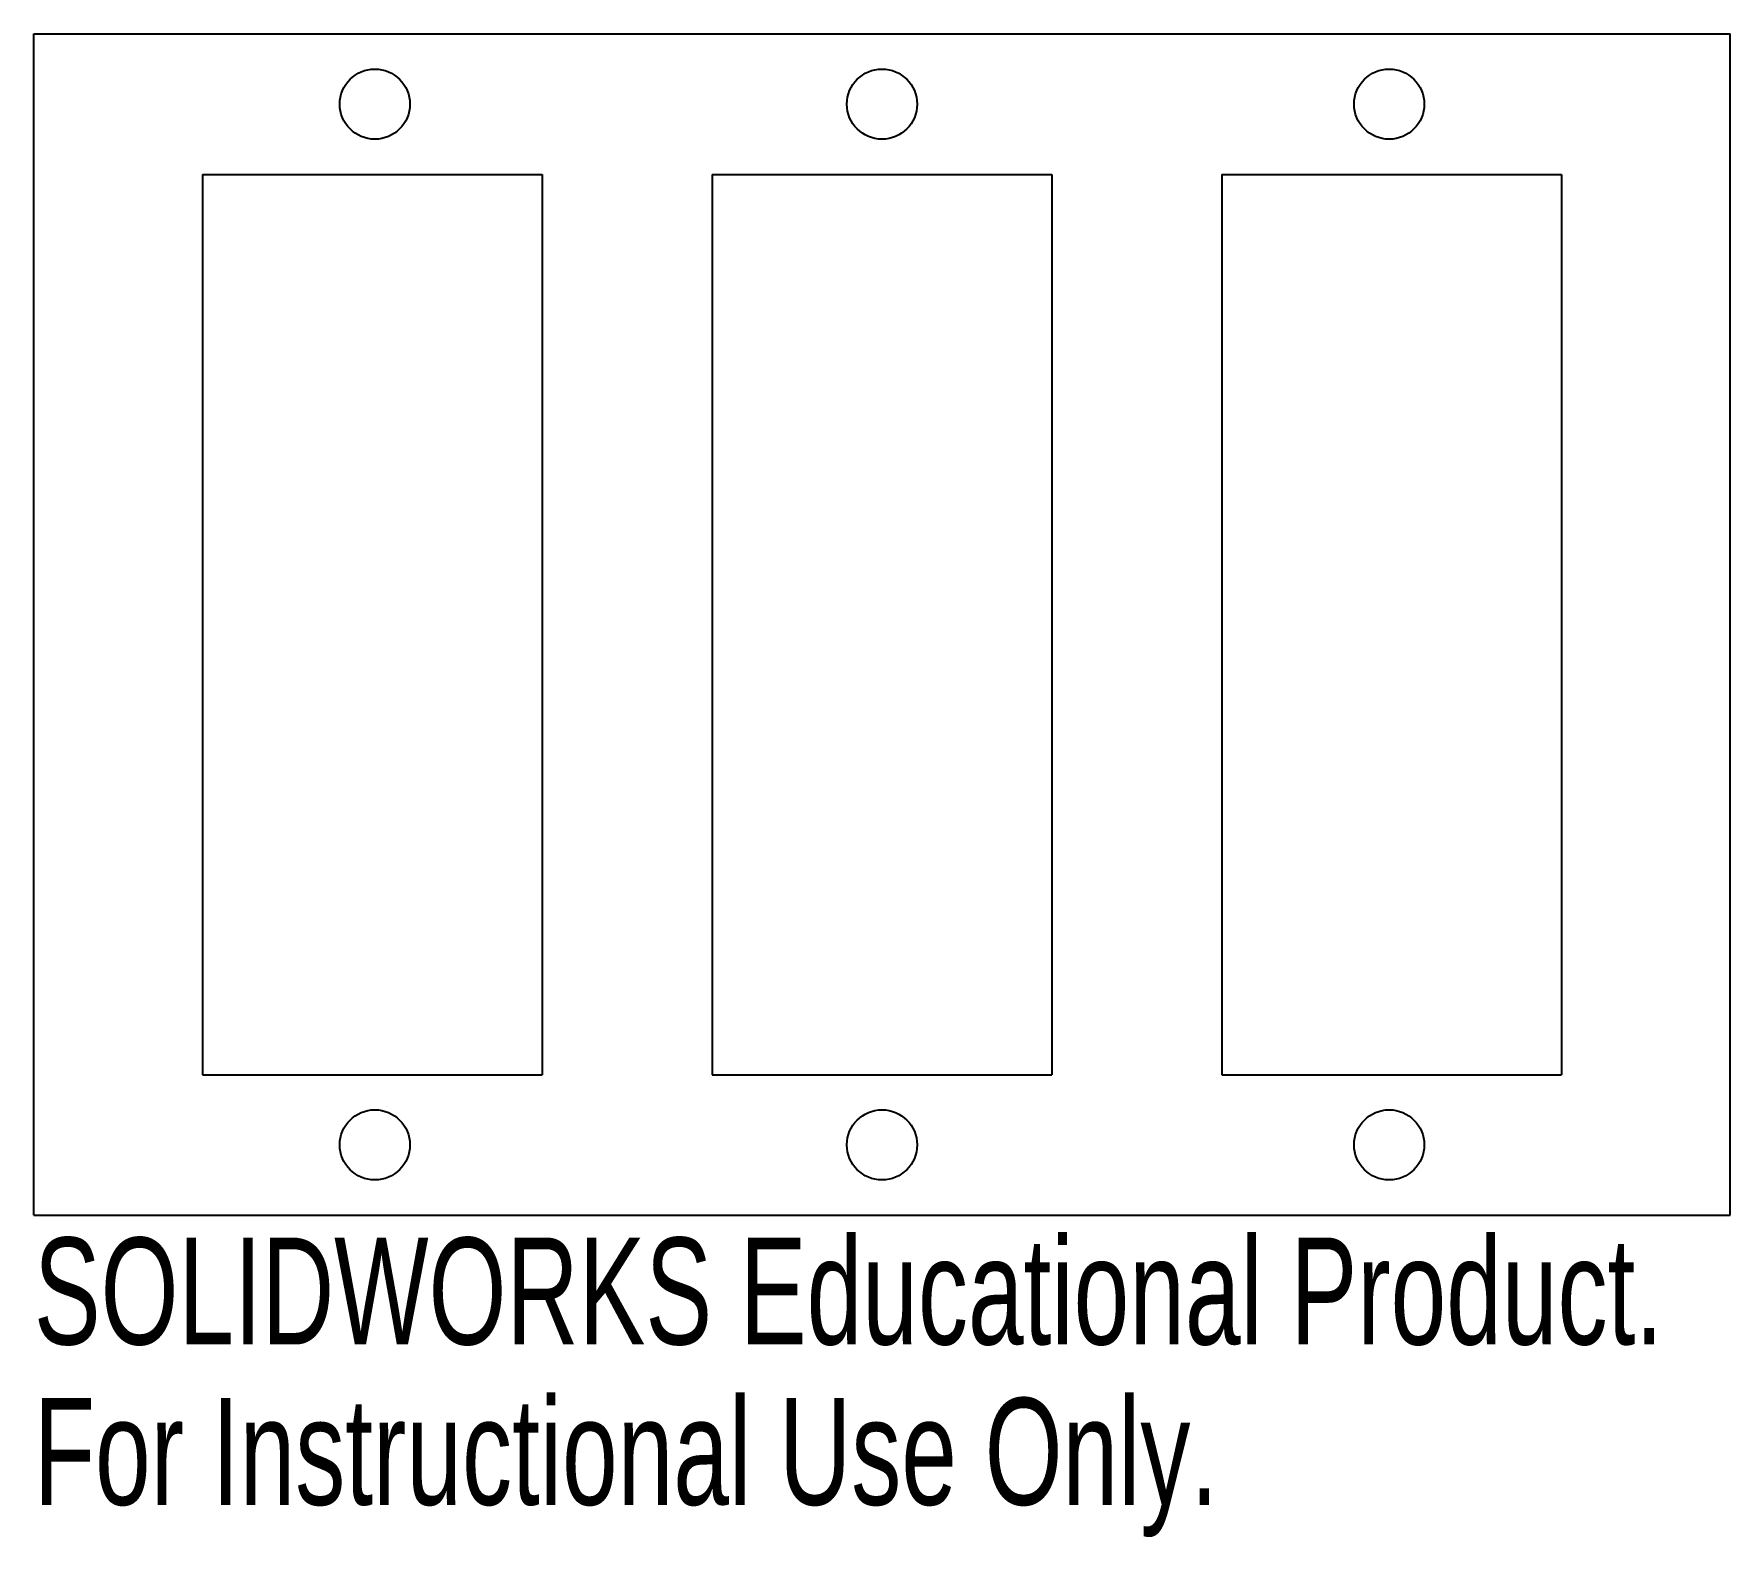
# Model space of a CAD drawing. Header units: inches. Extents: x 0 to 3.02, y -0.57 to 2.1.
import ezdxf

# ---------------------------------------------------------------- set-up
doc = ezdxf.new("R2010")
doc.units = ezdxf.units.IN
doc.header["$MEASUREMENT"] = 0
doc.styles.add('SLDTEXTSTYLE0', font='TXT', dxfattribs={"width": 0.7})

msp = doc.modelspace()

# ---------------------------------------------------------------- linework, layer by layer
at = {"color": 7, "linetype": 'Continuous'}
for p, q in [((0, 0), (0, 2.103)), ((0, 2.103), (3.02, 2.103)), ((3.02, 0), (3.02, 2.103)), ((0.3, 1.853), (0.905, 1.853)), ((0.3, 1.853), (0.3, 0.25)), ((0.905, 1.853), (0.905, 0.25)), ((1.2075, 1.853), (1.8125, 1.853)), ((1.2075, 1.853), (1.2075, 0.25)), ((1.8125, 1.853), (1.8125, 0.25)), ((2.115, 1.853), (2.72, 1.853)), ((2.115, 1.853), (2.115, 0.25)), ((2.72, 1.853), (2.72, 0.25)), ((0.3, 0.25), (0.905, 0.25)), ((1.2075, 0.25), (1.8125, 0.25)), ((2.115, 0.25), (2.72, 0.25)), ((0, 0), (3.02, 0))]:
    msp.add_line(p, q, dxfattribs=at)
for centre in [(0.607, 1.978), (1.51, 1.978), (2.413, 1.978), (0.607, 0.125), (1.51, 0.125), (2.413, 0.125)]:
    msp.add_circle(centre, 0.0625, dxfattribs=at)

# ---------------------------------------------------------------- texts
at = {"color": 7, "linetype": 'Continuous', "char_height": 0.1903, "attachment_point": 1, "style": 'SLDTEXTSTYLE0'}
for s, insert in [('SOLIDWORKS Educational Product.', (0, -0.0401)), ('For Instructional Use Only.', (0, -0.3256))]:
    msp.add_mtext(s, dxfattribs=dict(at, insert=insert))

doc.saveas('drawing.dxf')
